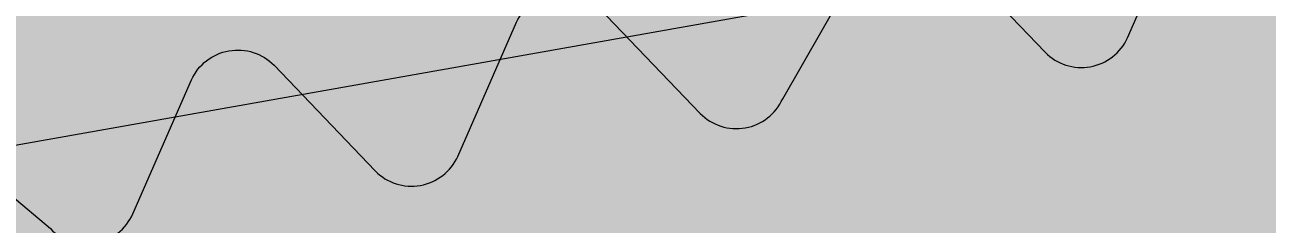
# Model space of a CAD drawing. Header units: millimetres. Extents: x 0 to 627661, y -95767 to 300888.
# Drawn here: x 508976.3 to 508983.77, y 25972.87 to 25974.07 of the extents above; entities that cross this region are included whole.
import ezdxf
from ezdxf.enums import TextEntityAlignment as Align

# ---------------------------------------------------------------- set-up
doc = ezdxf.new("R2018")
doc.units = ezdxf.units.MM
for name, color, linetype, lineweight in [('АР_Маркер экспликации', 239, 'Continuous', 13), ('АР_Номер помещения', 250, 'Continuous', 9), ('АР_Размеры', 175, 'Continuous', 9), ('АР_Сущ Несущая стена', 250, 'Continuous', 50)]:
    doc.layers.add(name, color=color, linetype=linetype, lineweight=lineweight)
doc.layers.add('АР_Названия помещений', color=124, linetype='Continuous', lineweight=5, plot=False)
doc.layers.add('АР_Помещения_площадь', color=19, linetype='Continuous', lineweight=9, plot=False)
doc.styles.add('ISOCPEUR', font='', dxfattribs={"height": 250})
doc.styles.get("Standard").update_dxf_attribs({"font": 'GOST.TTF'})
doc.styles.get('ISOCPEUR').set_extended_font_data('ISOCPEUR', italic=True)

# ---------------------------------------------------------------- blocks, each defined once
blk = doc.blocks.new('*U236')
at = {"color": 7, "style": 'ISOCPEUR', "width": 0.7, "flags": 1}
blk.add_attdef('КАТЕГОРИЯ', (-499.1655, -2092.1864), '', height=250, dxfattribs=at)
at = {"layer": 'АР_Номер помещения', "color": 7, "style": 'ISOCPEUR', "width": 0.7}
blk.add_attdef('НОМЕР_ПОМЕЩЕНИЯ', text='', height=300, dxfattribs=at).set_placement((-13874.5004, 6637.5515), align=Align.MIDDLE_CENTER)
at = {"layer": 'АР_Помещения_площадь', "color": 7, "lineweight": 30, "width": 0.7, "flags": 104}
blk.add_attdef('ИМЯ_ПОМЕЩЕНИЯ', text='', height=100, dxfattribs=at).set_placement((157.6277, 1217.1414), align=Align.MIDDLE_CENTER)
at = {"layer": 'АР_Помещения_площадь', "color": 7, "style": 'ISOCPEUR', "width": 0.7}
blk.add_attdef('ПЛОЩАДЬ_ПОМЕЩЕНИЯ', text='', height=200, dxfattribs=at).set_placement((-12654.5821, 407.6716), align=Align.MIDDLE_RIGHT)
blk = doc.blocks.new('*U234')
at = {"color": 7, "style": 'ISOCPEUR', "width": 0.7, "flags": 1}
blk.add_attdef('КАТЕГОРИЯ', (-499.1655, -2092.1864), '', height=250, dxfattribs=at)
at = {"layer": 'АР_Номер помещения', "color": 7, "style": 'ISOCPEUR', "width": 0.7}
blk.add_attdef('НОМЕР_ПОМЕЩЕНИЯ', text='', height=300, dxfattribs=at).set_placement((-17424.9012, 1870.773), align=Align.MIDDLE_CENTER)
at = {"layer": 'АР_Помещения_площадь', "color": 7, "lineweight": 30, "width": 0.7, "flags": 104}
blk.add_attdef('ИМЯ_ПОМЕЩЕНИЯ', text='', height=100, dxfattribs=at).set_placement((157.6277, 1217.1414), align=Align.MIDDLE_CENTER)
at = {"layer": 'АР_Помещения_площадь', "color": 7, "style": 'ISOCPEUR', "width": 0.7}
blk.add_attdef('ПЛОЩАДЬ_ПОМЕЩЕНИЯ', text='', height=200, dxfattribs=at).set_placement((-12452.8113, 399.3563), align=Align.MIDDLE_RIGHT)

msp = doc.modelspace()

# ---------------------------------------------------------------- linework, layer by layer
at = {"layer": 'АР_Размеры', "color": 5, "lineweight": 9}
msp.add_lwpolyline([(508931.2684, 25965.3788), (508981.5491, 25974.2904), (508981.3789, 25975.2508), (508931.0981, 25966.3392)], close=True, dxfattribs=at)
msp.add_lwpolyline([(508931.2684, 25965.3788), (508981.5491, 25974.2904), (508981.3789, 25975.2508), (508931.0981, 25966.3392)], close=True, dxfattribs=at)
msp.add_lwpolyline([(508931.2684, 25965.3788), (508981.5491, 25974.2904), (508981.3789, 25975.2508), (508931.0981, 25966.3392)], close=True, dxfattribs=at)
msp.add_lwpolyline([(508931.2684, 25965.3788), (508981.5491, 25974.2904), (508981.3789, 25975.2508), (508931.0981, 25966.3392)], close=True, dxfattribs=at)
msp.add_lwpolyline([(508931.2684, 25965.3788), (508981.5491, 25974.2904), (508981.3789, 25975.2508), (508931.0981, 25966.3392)], close=True, dxfattribs=at)
msp.add_lwpolyline([(508931.2684, 25965.3788), (508981.5491, 25974.2904), (508981.3789, 25975.2508), (508931.0981, 25966.3392)], close=True, dxfattribs=at)
msp.add_lwpolyline([(508931.2684, 25965.3788), (508981.5491, 25974.2904), (508981.3789, 25975.2508), (508931.0981, 25966.3392)], close=True, dxfattribs=at)
msp.add_lwpolyline([(508931.2684, 25965.3788), (508981.5491, 25974.2904), (508981.3789, 25975.2508), (508931.0981, 25966.3392)], close=True, dxfattribs=at)
msp.add_lwpolyline([(508931.2684, 25965.3788), (508981.5491, 25974.2904), (508981.3789, 25975.2508), (508931.0981, 25966.3392)], close=True, dxfattribs=at)
msp.add_lwpolyline([(508931.2684, 25965.3788), (508981.5491, 25974.2904), (508981.3789, 25975.2508), (508931.0981, 25966.3392)], close=True, dxfattribs=at)
msp.add_lwpolyline([(508931.2684, 25965.3788), (508981.5491, 25974.2904), (508981.3789, 25975.2508), (508931.0981, 25966.3392)], close=True, dxfattribs=at)
msp.add_lwpolyline([(508931.2684, 25965.3788), (508981.5491, 25974.2904), (508981.3789, 25975.2508), (508931.0981, 25966.3392)], close=True, dxfattribs=at)
msp.add_lwpolyline([(508931.2684, 25965.3788), (508981.5491, 25974.2904), (508981.3789, 25975.2508), (508931.0981, 25966.3392)], close=True, dxfattribs=at)
msp.add_lwpolyline([(508931.2684, 25965.3788), (508981.5491, 25974.2904), (508981.3789, 25975.2508), (508931.0981, 25966.3392)], close=True, dxfattribs=at)
msp.add_lwpolyline([(508931.2684, 25965.3788), (508981.5491, 25974.2904), (508981.3789, 25975.2508), (508931.0981, 25966.3392)], close=True, dxfattribs=at)
msp.add_lwpolyline([(508931.2684, 25965.3788), (508981.5491, 25974.2904), (508981.3789, 25975.2508), (508931.0981, 25966.3392)], close=True, dxfattribs=at)
msp.add_lwpolyline([(508931.2684, 25965.3788), (508981.5491, 25974.2904), (508981.3789, 25975.2508), (508931.0981, 25966.3392)], close=True, dxfattribs=at)
msp.add_lwpolyline([(508931.2684, 25965.3788), (508981.5491, 25974.2904), (508981.3789, 25975.2508), (508931.0981, 25966.3392)], close=True, dxfattribs=at)
msp.add_lwpolyline([(508931.2684, 25965.3788), (508981.5491, 25974.2904), (508981.3789, 25975.2508), (508931.0981, 25966.3392)], close=True, dxfattribs=at)
msp.add_lwpolyline([(508931.2684, 25965.3788), (508981.5491, 25974.2904), (508981.3789, 25975.2508), (508931.0981, 25966.3392)], close=True, dxfattribs=at)
msp.add_lwpolyline([(508931.2684, 25965.3788), (508981.5491, 25974.2904), (508981.3789, 25975.2508), (508931.0981, 25966.3392)], close=True, dxfattribs=at)
msp.add_lwpolyline([(508931.2684, 25965.3788), (508981.5491, 25974.2904), (508981.3789, 25975.2508), (508931.0981, 25966.3392)], close=True, dxfattribs=at)
msp.add_lwpolyline([(508931.2684, 25965.3788), (508981.5491, 25974.2904), (508981.3789, 25975.2508), (508931.0981, 25966.3392)], close=True, dxfattribs=at)
msp.add_lwpolyline([(508931.2684, 25965.3788), (508981.5491, 25974.2904), (508981.3789, 25975.2508), (508931.0981, 25966.3392)], close=True, dxfattribs=at)
msp.add_lwpolyline([(508931.2684, 25965.3788), (508981.5491, 25974.2904), (508981.3789, 25975.2508), (508931.0981, 25966.3392)], close=True, dxfattribs=at)
msp.add_lwpolyline([(508931.2684, 25965.3788), (508981.5491, 25974.2904), (508981.3789, 25975.2508), (508931.0981, 25966.3392)], close=True, dxfattribs=at)
msp.add_lwpolyline([(508931.2684, 25965.3788), (508981.5491, 25974.2904), (508981.3789, 25975.2508), (508931.0981, 25966.3392)], close=True, dxfattribs=at)
msp.add_lwpolyline([(508931.2684, 25965.3788), (508981.5491, 25974.2904), (508981.3789, 25975.2508), (508931.0981, 25966.3392)], close=True, dxfattribs=at)
msp.add_lwpolyline([(508931.2684, 25965.3788), (508981.5491, 25974.2904), (508981.3789, 25975.2508), (508931.0981, 25966.3392)], close=True, dxfattribs=at)
msp.add_lwpolyline([(508931.2684, 25965.3788), (508981.5491, 25974.2904), (508981.3789, 25975.2508), (508931.0981, 25966.3392)], close=True, dxfattribs=at)
msp.add_lwpolyline([(508931.2684, 25965.3788), (508981.5491, 25974.2904), (508981.3789, 25975.2508), (508931.0981, 25966.3392)], close=True, dxfattribs=at)
msp.add_lwpolyline([(508931.2684, 25965.3788), (508981.5491, 25974.2904), (508981.3789, 25975.2508), (508931.0981, 25966.3392)], close=True, dxfattribs=at)
msp.add_lwpolyline([(508931.2684, 25965.3788), (508981.5491, 25974.2904), (508981.3789, 25975.2508), (508931.0981, 25966.3392)], close=True, dxfattribs=at)
msp.add_lwpolyline([(508931.2684, 25965.3788), (508981.5491, 25974.2904), (508981.3789, 25975.2508), (508931.0981, 25966.3392)], close=True, dxfattribs=at)
msp.add_lwpolyline([(508931.2684, 25965.3788), (508981.5491, 25974.2904), (508981.3789, 25975.2508), (508931.0981, 25966.3392)], close=True, dxfattribs=at)
msp.add_lwpolyline([(508931.2684, 25965.3788), (508981.5491, 25974.2904), (508981.3789, 25975.2508), (508931.0981, 25966.3392)], close=True, dxfattribs=at)
msp.add_lwpolyline([(508931.2684, 25965.3788), (508981.5491, 25974.2904), (508981.3789, 25975.2508), (508931.0981, 25966.3392)], close=True, dxfattribs=at)
msp.add_lwpolyline([(508931.2684, 25965.3788), (508981.5491, 25974.2904), (508981.3789, 25975.2508), (508931.0981, 25966.3392)], close=True, dxfattribs=at)
msp.add_lwpolyline([(508931.2684, 25965.3788), (508981.5491, 25974.2904), (508981.3789, 25975.2508), (508931.0981, 25966.3392)], close=True, dxfattribs=at)
msp.add_lwpolyline([(508931.2684, 25965.3788), (508981.5491, 25974.2904), (508981.3789, 25975.2508), (508931.0981, 25966.3392)], close=True, dxfattribs=at)
msp.add_lwpolyline([(508931.2684, 25965.3788), (508981.5491, 25974.2904), (508981.3789, 25975.2508), (508931.0981, 25966.3392)], close=True, dxfattribs=at)
msp.add_lwpolyline([(508931.2684, 25965.3788), (508981.5491, 25974.2904), (508981.3789, 25975.2508), (508931.0981, 25966.3392)], close=True, dxfattribs=at)
msp.add_lwpolyline([(508931.2684, 25965.3788), (508981.5491, 25974.2904), (508981.3789, 25975.2508), (508931.0981, 25966.3392)], close=True, dxfattribs=at)
msp.add_lwpolyline([(508931.2684, 25965.3788), (508981.5491, 25974.2904), (508981.3789, 25975.2508), (508931.0981, 25966.3392)], close=True, dxfattribs=at)
msp.add_lwpolyline([(508931.2684, 25965.3788), (508981.5491, 25974.2904), (508981.3789, 25975.2508), (508931.0981, 25966.3392)], close=True, dxfattribs=at)
msp.add_lwpolyline([(508931.2684, 25965.3788), (508981.5491, 25974.2904), (508981.3789, 25975.2508), (508931.0981, 25966.3392)], close=True, dxfattribs=at)
msp.add_lwpolyline([(508931.2684, 25965.3788), (508981.5491, 25974.2904), (508981.3789, 25975.2508), (508931.0981, 25966.3392)], close=True, dxfattribs=at)
msp.add_lwpolyline([(508931.2684, 25965.3788), (508981.5491, 25974.2904), (508981.3789, 25975.2508), (508931.0981, 25966.3392)], close=True, dxfattribs=at)
msp.add_lwpolyline([(508931.2684, 25965.3788), (508981.5491, 25974.2904), (508981.3789, 25975.2508), (508931.0981, 25966.3392)], close=True, dxfattribs=at)
msp.add_lwpolyline([(508931.2684, 25965.3788), (508981.5491, 25974.2904), (508981.3789, 25975.2508), (508931.0981, 25966.3392)], close=True, dxfattribs=at)
msp.add_lwpolyline([(508931.2684, 25965.3788), (508981.5491, 25974.2904), (508981.3789, 25975.2508), (508931.0981, 25966.3392)], close=True, dxfattribs=at)
msp.add_lwpolyline([(508931.2684, 25965.3788), (508981.5491, 25974.2904), (508981.3789, 25975.2508), (508931.0981, 25966.3392)], close=True, dxfattribs=at)
msp.add_lwpolyline([(508931.2684, 25965.3788), (508981.5491, 25974.2904), (508981.3789, 25975.2508), (508931.0981, 25966.3392)], close=True, dxfattribs=at)
msp.add_lwpolyline([(508931.2684, 25965.3788), (508981.5491, 25974.2904), (508981.3789, 25975.2508), (508931.0981, 25966.3392)], close=True, dxfattribs=at)
msp.add_lwpolyline([(508931.2684, 25965.3788), (508981.5491, 25974.2904), (508981.3789, 25975.2508), (508931.0981, 25966.3392)], close=True, dxfattribs=at)
msp.add_lwpolyline([(508931.2684, 25965.3788), (508981.5491, 25974.2904), (508981.3789, 25975.2508), (508931.0981, 25966.3392)], close=True, dxfattribs=at)
msp.add_lwpolyline([(508931.2684, 25965.3788), (508981.5491, 25974.2904), (508981.3789, 25975.2508), (508931.0981, 25966.3392)], close=True, dxfattribs=at)
msp.add_lwpolyline([(508931.2684, 25965.3788), (508981.5491, 25974.2904), (508981.3789, 25975.2508), (508931.0981, 25966.3392)], close=True, dxfattribs=at)
msp.add_lwpolyline([(508931.2684, 25965.3788), (508981.5491, 25974.2904), (508981.3789, 25975.2508), (508931.0981, 25966.3392)], close=True, dxfattribs=at)
msp.add_lwpolyline([(508931.2684, 25965.3788), (508981.5491, 25974.2904), (508981.3789, 25975.2508), (508931.0981, 25966.3392)], close=True, dxfattribs=at)
msp.add_lwpolyline([(508931.2684, 25965.3788), (508981.5491, 25974.2904), (508981.3789, 25975.2508), (508931.0981, 25966.3392)], close=True, dxfattribs=at)
msp.add_lwpolyline([(508931.2684, 25965.3788), (508981.5491, 25974.2904), (508981.3789, 25975.2508), (508931.0981, 25966.3392)], close=True, dxfattribs=at)
msp.add_lwpolyline([(508931.2684, 25965.3788), (508981.5491, 25974.2904), (508981.3789, 25975.2508), (508931.0981, 25966.3392)], close=True, dxfattribs=at)
msp.add_lwpolyline([(508931.2684, 25965.3788), (508981.5491, 25974.2904), (508981.3789, 25975.2508), (508931.0981, 25966.3392)], close=True, dxfattribs=at)
msp.add_lwpolyline([(508931.2684, 25965.3788), (508981.5491, 25974.2904), (508981.3789, 25975.2508), (508931.0981, 25966.3392)], close=True, dxfattribs=at)
msp.add_lwpolyline([(508931.2684, 25965.3788), (508981.5491, 25974.2904), (508981.3789, 25975.2508), (508931.0981, 25966.3392)], close=True, dxfattribs=at)
msp.add_lwpolyline([(508931.2684, 25965.3788), (508981.5491, 25974.2904), (508981.3789, 25975.2508), (508931.0981, 25966.3392)], close=True, dxfattribs=at)
msp.add_lwpolyline([(508931.2684, 25965.3788), (508981.5491, 25974.2904), (508981.3789, 25975.2508), (508931.0981, 25966.3392)], close=True, dxfattribs=at)
msp.add_lwpolyline([(508931.2684, 25965.3788), (508981.5491, 25974.2904), (508981.3789, 25975.2508), (508931.0981, 25966.3392)], close=True, dxfattribs=at)
msp.add_lwpolyline([(508931.2684, 25965.3788), (508981.5491, 25974.2904), (508981.3789, 25975.2508), (508931.0981, 25966.3392)], close=True, dxfattribs=at)
msp.add_lwpolyline([(508931.2684, 25965.3788), (508981.5491, 25974.2904), (508981.3789, 25975.2508), (508931.0981, 25966.3392)], close=True, dxfattribs=at)
at = {"layer": 'АР_Размеры', "color": 5, "lineweight": 9, "ltscale": 100, "transparency": 33554687}
msp.add_lwpolyline([(508975.7301, 25973.4624), (508976.458, 25972.8485, 0.527868), (508976.9536, 25972.9363), (508977.3061, 25973.7418, -0.527868), (508977.8017, 25973.8296), (508978.4096, 25973.1944, 0.527868), (508978.9051, 25973.2822), (508979.2577, 25974.0877, -0.527868), (508979.7533, 25974.1755), (508980.3612, 25973.5403, 0.527868), (508980.8567, 25973.6281), (508981.3293, 25974.4548, -0.527868), (508981.8249, 25974.5426), (508982.4328, 25973.9075, 0.527868), (508982.9284, 25973.9953), (508983.2809, 25974.8007, -0.527868), (508983.7765, 25974.8885)], format="xyb", dxfattribs=at)
msp.add_lwpolyline([(508975.7301, 25973.4624), (508976.458, 25972.8485, 0.527868), (508976.9536, 25972.9363), (508977.3061, 25973.7418, -0.527868), (508977.8017, 25973.8296), (508978.4096, 25973.1944, 0.527868), (508978.9051, 25973.2822), (508979.2577, 25974.0877, -0.527868), (508979.7533, 25974.1755), (508980.3612, 25973.5403, 0.527868), (508980.8567, 25973.6281), (508981.3293, 25974.4548, -0.527868), (508981.8249, 25974.5426), (508982.4328, 25973.9075, 0.527868), (508982.9284, 25973.9953), (508983.2809, 25974.8007, -0.527868), (508983.7765, 25974.8885)], format="xyb", dxfattribs=at)
msp.add_lwpolyline([(508975.7301, 25973.4624), (508976.458, 25972.8485, 0.527868), (508976.9536, 25972.9363), (508977.3061, 25973.7418, -0.527868), (508977.8017, 25973.8296), (508978.4096, 25973.1944, 0.527868), (508978.9051, 25973.2822), (508979.2577, 25974.0877, -0.527868), (508979.7533, 25974.1755), (508980.3612, 25973.5403, 0.527868), (508980.8567, 25973.6281), (508981.3293, 25974.4548, -0.527868), (508981.8249, 25974.5426), (508982.4328, 25973.9075, 0.527868), (508982.9284, 25973.9953), (508983.2809, 25974.8007, -0.527868), (508983.7765, 25974.8885)], format="xyb", dxfattribs=at)
msp.add_lwpolyline([(508975.7301, 25973.4624), (508976.458, 25972.8485, 0.527868), (508976.9536, 25972.9363), (508977.3061, 25973.7418, -0.527868), (508977.8017, 25973.8296), (508978.4096, 25973.1944, 0.527868), (508978.9051, 25973.2822), (508979.2577, 25974.0877, -0.527868), (508979.7533, 25974.1755), (508980.3612, 25973.5403, 0.527868), (508980.8567, 25973.6281), (508981.3293, 25974.4548, -0.527868), (508981.8249, 25974.5426), (508982.4328, 25973.9075, 0.527868), (508982.9284, 25973.9953), (508983.2809, 25974.8007, -0.527868), (508983.7765, 25974.8885)], format="xyb", dxfattribs=at)
msp.add_lwpolyline([(508975.7301, 25973.4624), (508976.458, 25972.8485, 0.527868), (508976.9536, 25972.9363), (508977.3061, 25973.7418, -0.527868), (508977.8017, 25973.8296), (508978.4096, 25973.1944, 0.527868), (508978.9051, 25973.2822), (508979.2577, 25974.0877, -0.527868), (508979.7533, 25974.1755), (508980.3612, 25973.5403, 0.527868), (508980.8567, 25973.6281), (508981.3293, 25974.4548, -0.527868), (508981.8249, 25974.5426), (508982.4328, 25973.9075, 0.527868), (508982.9284, 25973.9953), (508983.2809, 25974.8007, -0.527868), (508983.7765, 25974.8885)], format="xyb", dxfattribs=at)
msp.add_lwpolyline([(508975.7301, 25973.4624), (508976.458, 25972.8485, 0.527868), (508976.9536, 25972.9363), (508977.3061, 25973.7418, -0.527868), (508977.8017, 25973.8296), (508978.4096, 25973.1944, 0.527868), (508978.9051, 25973.2822), (508979.2577, 25974.0877, -0.527868), (508979.7533, 25974.1755), (508980.3612, 25973.5403, 0.527868), (508980.8567, 25973.6281), (508981.3293, 25974.4548, -0.527868), (508981.8249, 25974.5426), (508982.4328, 25973.9075, 0.527868), (508982.9284, 25973.9953), (508983.2809, 25974.8007, -0.527868), (508983.7765, 25974.8885)], format="xyb", dxfattribs=at)
msp.add_lwpolyline([(508975.7301, 25973.4624), (508976.458, 25972.8485, 0.527868), (508976.9536, 25972.9363), (508977.3061, 25973.7418, -0.527868), (508977.8017, 25973.8296), (508978.4096, 25973.1944, 0.527868), (508978.9051, 25973.2822), (508979.2577, 25974.0877, -0.527868), (508979.7533, 25974.1755), (508980.3612, 25973.5403, 0.527868), (508980.8567, 25973.6281), (508981.3293, 25974.4548, -0.527868), (508981.8249, 25974.5426), (508982.4328, 25973.9075, 0.527868), (508982.9284, 25973.9953), (508983.2809, 25974.8007, -0.527868), (508983.7765, 25974.8885)], format="xyb", dxfattribs=at)
msp.add_lwpolyline([(508975.7301, 25973.4624), (508976.458, 25972.8485, 0.527868), (508976.9536, 25972.9363), (508977.3061, 25973.7418, -0.527868), (508977.8017, 25973.8296), (508978.4096, 25973.1944, 0.527868), (508978.9051, 25973.2822), (508979.2577, 25974.0877, -0.527868), (508979.7533, 25974.1755), (508980.3612, 25973.5403, 0.527868), (508980.8567, 25973.6281), (508981.3293, 25974.4548, -0.527868), (508981.8249, 25974.5426), (508982.4328, 25973.9075, 0.527868), (508982.9284, 25973.9953), (508983.2809, 25974.8007, -0.527868), (508983.7765, 25974.8885)], format="xyb", dxfattribs=at)
msp.add_lwpolyline([(508975.7301, 25973.4624), (508976.458, 25972.8485, 0.527868), (508976.9536, 25972.9363), (508977.3061, 25973.7418, -0.527868), (508977.8017, 25973.8296), (508978.4096, 25973.1944, 0.527868), (508978.9051, 25973.2822), (508979.2577, 25974.0877, -0.527868), (508979.7533, 25974.1755), (508980.3612, 25973.5403, 0.527868), (508980.8567, 25973.6281), (508981.3293, 25974.4548, -0.527868), (508981.8249, 25974.5426), (508982.4328, 25973.9075, 0.527868), (508982.9284, 25973.9953), (508983.2809, 25974.8007, -0.527868), (508983.7765, 25974.8885)], format="xyb", dxfattribs=at)
msp.add_lwpolyline([(508975.7301, 25973.4624), (508976.458, 25972.8485, 0.527868), (508976.9536, 25972.9363), (508977.3061, 25973.7418, -0.527868), (508977.8017, 25973.8296), (508978.4096, 25973.1944, 0.527868), (508978.9051, 25973.2822), (508979.2577, 25974.0877, -0.527868), (508979.7533, 25974.1755), (508980.3612, 25973.5403, 0.527868), (508980.8567, 25973.6281), (508981.3293, 25974.4548, -0.527868), (508981.8249, 25974.5426), (508982.4328, 25973.9075, 0.527868), (508982.9284, 25973.9953), (508983.2809, 25974.8007, -0.527868), (508983.7765, 25974.8885)], format="xyb", dxfattribs=at)
msp.add_lwpolyline([(508975.7301, 25973.4624), (508976.458, 25972.8485, 0.527868), (508976.9536, 25972.9363), (508977.3061, 25973.7418, -0.527868), (508977.8017, 25973.8296), (508978.4096, 25973.1944, 0.527868), (508978.9051, 25973.2822), (508979.2577, 25974.0877, -0.527868), (508979.7533, 25974.1755), (508980.3612, 25973.5403, 0.527868), (508980.8567, 25973.6281), (508981.3293, 25974.4548, -0.527868), (508981.8249, 25974.5426), (508982.4328, 25973.9075, 0.527868), (508982.9284, 25973.9953), (508983.2809, 25974.8007, -0.527868), (508983.7765, 25974.8885)], format="xyb", dxfattribs=at)
msp.add_lwpolyline([(508975.7301, 25973.4624), (508976.458, 25972.8485, 0.527868), (508976.9536, 25972.9363), (508977.3061, 25973.7418, -0.527868), (508977.8017, 25973.8296), (508978.4096, 25973.1944, 0.527868), (508978.9051, 25973.2822), (508979.2577, 25974.0877, -0.527868), (508979.7533, 25974.1755), (508980.3612, 25973.5403, 0.527868), (508980.8567, 25973.6281), (508981.3293, 25974.4548, -0.527868), (508981.8249, 25974.5426), (508982.4328, 25973.9075, 0.527868), (508982.9284, 25973.9953), (508983.2809, 25974.8007, -0.527868), (508983.7765, 25974.8885)], format="xyb", dxfattribs=at)
msp.add_lwpolyline([(508975.7301, 25973.4624), (508976.458, 25972.8485, 0.527868), (508976.9536, 25972.9363), (508977.3061, 25973.7418, -0.527868), (508977.8017, 25973.8296), (508978.4096, 25973.1944, 0.527868), (508978.9051, 25973.2822), (508979.2577, 25974.0877, -0.527868), (508979.7533, 25974.1755), (508980.3612, 25973.5403, 0.527868), (508980.8567, 25973.6281), (508981.3293, 25974.4548, -0.527868), (508981.8249, 25974.5426), (508982.4328, 25973.9075, 0.527868), (508982.9284, 25973.9953), (508983.2809, 25974.8007, -0.527868), (508983.7765, 25974.8885)], format="xyb", dxfattribs=at)
msp.add_lwpolyline([(508975.7301, 25973.4624), (508976.458, 25972.8485, 0.527868), (508976.9536, 25972.9363), (508977.3061, 25973.7418, -0.527868), (508977.8017, 25973.8296), (508978.4096, 25973.1944, 0.527868), (508978.9051, 25973.2822), (508979.2577, 25974.0877, -0.527868), (508979.7533, 25974.1755), (508980.3612, 25973.5403, 0.527868), (508980.8567, 25973.6281), (508981.3293, 25974.4548, -0.527868), (508981.8249, 25974.5426), (508982.4328, 25973.9075, 0.527868), (508982.9284, 25973.9953), (508983.2809, 25974.8007, -0.527868), (508983.7765, 25974.8885)], format="xyb", dxfattribs=at)
msp.add_lwpolyline([(508975.7301, 25973.4624), (508976.458, 25972.8485, 0.527868), (508976.9536, 25972.9363), (508977.3061, 25973.7418, -0.527868), (508977.8017, 25973.8296), (508978.4096, 25973.1944, 0.527868), (508978.9051, 25973.2822), (508979.2577, 25974.0877, -0.527868), (508979.7533, 25974.1755), (508980.3612, 25973.5403, 0.527868), (508980.8567, 25973.6281), (508981.3293, 25974.4548, -0.527868), (508981.8249, 25974.5426), (508982.4328, 25973.9075, 0.527868), (508982.9284, 25973.9953), (508983.2809, 25974.8007, -0.527868), (508983.7765, 25974.8885)], format="xyb", dxfattribs=at)
msp.add_lwpolyline([(508975.7301, 25973.4624), (508976.458, 25972.8485, 0.527868), (508976.9536, 25972.9363), (508977.3061, 25973.7418, -0.527868), (508977.8017, 25973.8296), (508978.4096, 25973.1944, 0.527868), (508978.9051, 25973.2822), (508979.2577, 25974.0877, -0.527868), (508979.7533, 25974.1755), (508980.3612, 25973.5403, 0.527868), (508980.8567, 25973.6281), (508981.3293, 25974.4548, -0.527868), (508981.8249, 25974.5426), (508982.4328, 25973.9075, 0.527868), (508982.9284, 25973.9953), (508983.2809, 25974.8007, -0.527868), (508983.7765, 25974.8885)], format="xyb", dxfattribs=at)
msp.add_lwpolyline([(508975.7301, 25973.4624), (508976.458, 25972.8485, 0.527868), (508976.9536, 25972.9363), (508977.3061, 25973.7418, -0.527868), (508977.8017, 25973.8296), (508978.4096, 25973.1944, 0.527868), (508978.9051, 25973.2822), (508979.2577, 25974.0877, -0.527868), (508979.7533, 25974.1755), (508980.3612, 25973.5403, 0.527868), (508980.8567, 25973.6281), (508981.3293, 25974.4548, -0.527868), (508981.8249, 25974.5426), (508982.4328, 25973.9075, 0.527868), (508982.9284, 25973.9953), (508983.2809, 25974.8007, -0.527868), (508983.7765, 25974.8885)], format="xyb", dxfattribs=at)
msp.add_lwpolyline([(508975.7301, 25973.4624), (508976.458, 25972.8485, 0.527868), (508976.9536, 25972.9363), (508977.3061, 25973.7418, -0.527868), (508977.8017, 25973.8296), (508978.4096, 25973.1944, 0.527868), (508978.9051, 25973.2822), (508979.2577, 25974.0877, -0.527868), (508979.7533, 25974.1755), (508980.3612, 25973.5403, 0.527868), (508980.8567, 25973.6281), (508981.3293, 25974.4548, -0.527868), (508981.8249, 25974.5426), (508982.4328, 25973.9075, 0.527868), (508982.9284, 25973.9953), (508983.2809, 25974.8007, -0.527868), (508983.7765, 25974.8885)], format="xyb", dxfattribs=at)
msp.add_lwpolyline([(508975.7301, 25973.4624), (508976.458, 25972.8485, 0.527868), (508976.9536, 25972.9363), (508977.3061, 25973.7418, -0.527868), (508977.8017, 25973.8296), (508978.4096, 25973.1944, 0.527868), (508978.9051, 25973.2822), (508979.2577, 25974.0877, -0.527868), (508979.7533, 25974.1755), (508980.3612, 25973.5403, 0.527868), (508980.8567, 25973.6281), (508981.3293, 25974.4548, -0.527868), (508981.8249, 25974.5426), (508982.4328, 25973.9075, 0.527868), (508982.9284, 25973.9953), (508983.2809, 25974.8007, -0.527868), (508983.7765, 25974.8885)], format="xyb", dxfattribs=at)
msp.add_lwpolyline([(508975.7301, 25973.4624), (508976.458, 25972.8485, 0.527868), (508976.9536, 25972.9363), (508977.3061, 25973.7418, -0.527868), (508977.8017, 25973.8296), (508978.4096, 25973.1944, 0.527868), (508978.9051, 25973.2822), (508979.2577, 25974.0877, -0.527868), (508979.7533, 25974.1755), (508980.3612, 25973.5403, 0.527868), (508980.8567, 25973.6281), (508981.3293, 25974.4548, -0.527868), (508981.8249, 25974.5426), (508982.4328, 25973.9075, 0.527868), (508982.9284, 25973.9953), (508983.2809, 25974.8007, -0.527868), (508983.7765, 25974.8885)], format="xyb", dxfattribs=at)
msp.add_lwpolyline([(508975.7301, 25973.4624), (508976.458, 25972.8485, 0.527868), (508976.9536, 25972.9363), (508977.3061, 25973.7418, -0.527868), (508977.8017, 25973.8296), (508978.4096, 25973.1944, 0.527868), (508978.9051, 25973.2822), (508979.2577, 25974.0877, -0.527868), (508979.7533, 25974.1755), (508980.3612, 25973.5403, 0.527868), (508980.8567, 25973.6281), (508981.3293, 25974.4548, -0.527868), (508981.8249, 25974.5426), (508982.4328, 25973.9075, 0.527868), (508982.9284, 25973.9953), (508983.2809, 25974.8007, -0.527868), (508983.7765, 25974.8885)], format="xyb", dxfattribs=at)
msp.add_lwpolyline([(508975.7301, 25973.4624), (508976.458, 25972.8485, 0.527868), (508976.9536, 25972.9363), (508977.3061, 25973.7418, -0.527868), (508977.8017, 25973.8296), (508978.4096, 25973.1944, 0.527868), (508978.9051, 25973.2822), (508979.2577, 25974.0877, -0.527868), (508979.7533, 25974.1755), (508980.3612, 25973.5403, 0.527868), (508980.8567, 25973.6281), (508981.3293, 25974.4548, -0.527868), (508981.8249, 25974.5426), (508982.4328, 25973.9075, 0.527868), (508982.9284, 25973.9953), (508983.2809, 25974.8007, -0.527868), (508983.7765, 25974.8885)], format="xyb", dxfattribs=at)
msp.add_lwpolyline([(508975.7301, 25973.4624), (508976.458, 25972.8485, 0.527868), (508976.9536, 25972.9363), (508977.3061, 25973.7418, -0.527868), (508977.8017, 25973.8296), (508978.4096, 25973.1944, 0.527868), (508978.9051, 25973.2822), (508979.2577, 25974.0877, -0.527868), (508979.7533, 25974.1755), (508980.3612, 25973.5403, 0.527868), (508980.8567, 25973.6281), (508981.3293, 25974.4548, -0.527868), (508981.8249, 25974.5426), (508982.4328, 25973.9075, 0.527868), (508982.9284, 25973.9953), (508983.2809, 25974.8007, -0.527868), (508983.7765, 25974.8885)], format="xyb", dxfattribs=at)
msp.add_lwpolyline([(508975.7301, 25973.4624), (508976.458, 25972.8485, 0.527868), (508976.9536, 25972.9363), (508977.3061, 25973.7418, -0.527868), (508977.8017, 25973.8296), (508978.4096, 25973.1944, 0.527868), (508978.9051, 25973.2822), (508979.2577, 25974.0877, -0.527868), (508979.7533, 25974.1755), (508980.3612, 25973.5403, 0.527868), (508980.8567, 25973.6281), (508981.3293, 25974.4548, -0.527868), (508981.8249, 25974.5426), (508982.4328, 25973.9075, 0.527868), (508982.9284, 25973.9953), (508983.2809, 25974.8007, -0.527868), (508983.7765, 25974.8885)], format="xyb", dxfattribs=at)
msp.add_lwpolyline([(508975.7301, 25973.4624), (508976.458, 25972.8485, 0.527868), (508976.9536, 25972.9363), (508977.3061, 25973.7418, -0.527868), (508977.8017, 25973.8296), (508978.4096, 25973.1944, 0.527868), (508978.9051, 25973.2822), (508979.2577, 25974.0877, -0.527868), (508979.7533, 25974.1755), (508980.3612, 25973.5403, 0.527868), (508980.8567, 25973.6281), (508981.3293, 25974.4548, -0.527868), (508981.8249, 25974.5426), (508982.4328, 25973.9075, 0.527868), (508982.9284, 25973.9953), (508983.2809, 25974.8007, -0.527868), (508983.7765, 25974.8885)], format="xyb", dxfattribs=at)
msp.add_lwpolyline([(508975.7301, 25973.4624), (508976.458, 25972.8485, 0.527868), (508976.9536, 25972.9363), (508977.3061, 25973.7418, -0.527868), (508977.8017, 25973.8296), (508978.4096, 25973.1944, 0.527868), (508978.9051, 25973.2822), (508979.2577, 25974.0877, -0.527868), (508979.7533, 25974.1755), (508980.3612, 25973.5403, 0.527868), (508980.8567, 25973.6281), (508981.3293, 25974.4548, -0.527868), (508981.8249, 25974.5426), (508982.4328, 25973.9075, 0.527868), (508982.9284, 25973.9953), (508983.2809, 25974.8007, -0.527868), (508983.7765, 25974.8885)], format="xyb", dxfattribs=at)
msp.add_lwpolyline([(508975.7301, 25973.4624), (508976.458, 25972.8485, 0.527868), (508976.9536, 25972.9363), (508977.3061, 25973.7418, -0.527868), (508977.8017, 25973.8296), (508978.4096, 25973.1944, 0.527868), (508978.9051, 25973.2822), (508979.2577, 25974.0877, -0.527868), (508979.7533, 25974.1755), (508980.3612, 25973.5403, 0.527868), (508980.8567, 25973.6281), (508981.3293, 25974.4548, -0.527868), (508981.8249, 25974.5426), (508982.4328, 25973.9075, 0.527868), (508982.9284, 25973.9953), (508983.2809, 25974.8007, -0.527868), (508983.7765, 25974.8885)], format="xyb", dxfattribs=at)
msp.add_lwpolyline([(508975.7301, 25973.4624), (508976.458, 25972.8485, 0.527868), (508976.9536, 25972.9363), (508977.3061, 25973.7418, -0.527868), (508977.8017, 25973.8296), (508978.4096, 25973.1944, 0.527868), (508978.9051, 25973.2822), (508979.2577, 25974.0877, -0.527868), (508979.7533, 25974.1755), (508980.3612, 25973.5403, 0.527868), (508980.8567, 25973.6281), (508981.3293, 25974.4548, -0.527868), (508981.8249, 25974.5426), (508982.4328, 25973.9075, 0.527868), (508982.9284, 25973.9953), (508983.2809, 25974.8007, -0.527868), (508983.7765, 25974.8885)], format="xyb", dxfattribs=at)
msp.add_lwpolyline([(508975.7301, 25973.4624), (508976.458, 25972.8485, 0.527868), (508976.9536, 25972.9363), (508977.3061, 25973.7418, -0.527868), (508977.8017, 25973.8296), (508978.4096, 25973.1944, 0.527868), (508978.9051, 25973.2822), (508979.2577, 25974.0877, -0.527868), (508979.7533, 25974.1755), (508980.3612, 25973.5403, 0.527868), (508980.8567, 25973.6281), (508981.3293, 25974.4548, -0.527868), (508981.8249, 25974.5426), (508982.4328, 25973.9075, 0.527868), (508982.9284, 25973.9953), (508983.2809, 25974.8007, -0.527868), (508983.7765, 25974.8885)], format="xyb", dxfattribs=at)
msp.add_lwpolyline([(508975.7301, 25973.4624), (508976.458, 25972.8485, 0.527868), (508976.9536, 25972.9363), (508977.3061, 25973.7418, -0.527868), (508977.8017, 25973.8296), (508978.4096, 25973.1944, 0.527868), (508978.9051, 25973.2822), (508979.2577, 25974.0877, -0.527868), (508979.7533, 25974.1755), (508980.3612, 25973.5403, 0.527868), (508980.8567, 25973.6281), (508981.3293, 25974.4548, -0.527868), (508981.8249, 25974.5426), (508982.4328, 25973.9075, 0.527868), (508982.9284, 25973.9953), (508983.2809, 25974.8007, -0.527868), (508983.7765, 25974.8885)], format="xyb", dxfattribs=at)
msp.add_lwpolyline([(508975.7301, 25973.4624), (508976.458, 25972.8485, 0.527868), (508976.9536, 25972.9363), (508977.3061, 25973.7418, -0.527868), (508977.8017, 25973.8296), (508978.4096, 25973.1944, 0.527868), (508978.9051, 25973.2822), (508979.2577, 25974.0877, -0.527868), (508979.7533, 25974.1755), (508980.3612, 25973.5403, 0.527868), (508980.8567, 25973.6281), (508981.3293, 25974.4548, -0.527868), (508981.8249, 25974.5426), (508982.4328, 25973.9075, 0.527868), (508982.9284, 25973.9953), (508983.2809, 25974.8007, -0.527868), (508983.7765, 25974.8885)], format="xyb", dxfattribs=at)
msp.add_lwpolyline([(508975.7301, 25973.4624), (508976.458, 25972.8485, 0.527868), (508976.9536, 25972.9363), (508977.3061, 25973.7418, -0.527868), (508977.8017, 25973.8296), (508978.4096, 25973.1944, 0.527868), (508978.9051, 25973.2822), (508979.2577, 25974.0877, -0.527868), (508979.7533, 25974.1755), (508980.3612, 25973.5403, 0.527868), (508980.8567, 25973.6281), (508981.3293, 25974.4548, -0.527868), (508981.8249, 25974.5426), (508982.4328, 25973.9075, 0.527868), (508982.9284, 25973.9953), (508983.2809, 25974.8007, -0.527868), (508983.7765, 25974.8885)], format="xyb", dxfattribs=at)
msp.add_lwpolyline([(508975.7301, 25973.4624), (508976.458, 25972.8485, 0.527868), (508976.9536, 25972.9363), (508977.3061, 25973.7418, -0.527868), (508977.8017, 25973.8296), (508978.4096, 25973.1944, 0.527868), (508978.9051, 25973.2822), (508979.2577, 25974.0877, -0.527868), (508979.7533, 25974.1755), (508980.3612, 25973.5403, 0.527868), (508980.8567, 25973.6281), (508981.3293, 25974.4548, -0.527868), (508981.8249, 25974.5426), (508982.4328, 25973.9075, 0.527868), (508982.9284, 25973.9953), (508983.2809, 25974.8007, -0.527868), (508983.7765, 25974.8885)], format="xyb", dxfattribs=at)
msp.add_lwpolyline([(508975.7301, 25973.4624), (508976.458, 25972.8485, 0.527868), (508976.9536, 25972.9363), (508977.3061, 25973.7418, -0.527868), (508977.8017, 25973.8296), (508978.4096, 25973.1944, 0.527868), (508978.9051, 25973.2822), (508979.2577, 25974.0877, -0.527868), (508979.7533, 25974.1755), (508980.3612, 25973.5403, 0.527868), (508980.8567, 25973.6281), (508981.3293, 25974.4548, -0.527868), (508981.8249, 25974.5426), (508982.4328, 25973.9075, 0.527868), (508982.9284, 25973.9953), (508983.2809, 25974.8007, -0.527868), (508983.7765, 25974.8885)], format="xyb", dxfattribs=at)
msp.add_lwpolyline([(508975.7301, 25973.4624), (508976.458, 25972.8485, 0.527868), (508976.9536, 25972.9363), (508977.3061, 25973.7418, -0.527868), (508977.8017, 25973.8296), (508978.4096, 25973.1944, 0.527868), (508978.9051, 25973.2822), (508979.2577, 25974.0877, -0.527868), (508979.7533, 25974.1755), (508980.3612, 25973.5403, 0.527868), (508980.8567, 25973.6281), (508981.3293, 25974.4548, -0.527868), (508981.8249, 25974.5426), (508982.4328, 25973.9075, 0.527868), (508982.9284, 25973.9953), (508983.2809, 25974.8007, -0.527868), (508983.7765, 25974.8885)], format="xyb", dxfattribs=at)
msp.add_lwpolyline([(508975.7301, 25973.4624), (508976.458, 25972.8485, 0.527868), (508976.9536, 25972.9363), (508977.3061, 25973.7418, -0.527868), (508977.8017, 25973.8296), (508978.4096, 25973.1944, 0.527868), (508978.9051, 25973.2822), (508979.2577, 25974.0877, -0.527868), (508979.7533, 25974.1755), (508980.3612, 25973.5403, 0.527868), (508980.8567, 25973.6281), (508981.3293, 25974.4548, -0.527868), (508981.8249, 25974.5426), (508982.4328, 25973.9075, 0.527868), (508982.9284, 25973.9953), (508983.2809, 25974.8007, -0.527868), (508983.7765, 25974.8885)], format="xyb", dxfattribs=at)
msp.add_lwpolyline([(508975.7301, 25973.4624), (508976.458, 25972.8485, 0.527868), (508976.9536, 25972.9363), (508977.3061, 25973.7418, -0.527868), (508977.8017, 25973.8296), (508978.4096, 25973.1944, 0.527868), (508978.9051, 25973.2822), (508979.2577, 25974.0877, -0.527868), (508979.7533, 25974.1755), (508980.3612, 25973.5403, 0.527868), (508980.8567, 25973.6281), (508981.3293, 25974.4548, -0.527868), (508981.8249, 25974.5426), (508982.4328, 25973.9075, 0.527868), (508982.9284, 25973.9953), (508983.2809, 25974.8007, -0.527868), (508983.7765, 25974.8885)], format="xyb", dxfattribs=at)
msp.add_lwpolyline([(508975.7301, 25973.4624), (508976.458, 25972.8485, 0.527868), (508976.9536, 25972.9363), (508977.3061, 25973.7418, -0.527868), (508977.8017, 25973.8296), (508978.4096, 25973.1944, 0.527868), (508978.9051, 25973.2822), (508979.2577, 25974.0877, -0.527868), (508979.7533, 25974.1755), (508980.3612, 25973.5403, 0.527868), (508980.8567, 25973.6281), (508981.3293, 25974.4548, -0.527868), (508981.8249, 25974.5426), (508982.4328, 25973.9075, 0.527868), (508982.9284, 25973.9953), (508983.2809, 25974.8007, -0.527868), (508983.7765, 25974.8885)], format="xyb", dxfattribs=at)
msp.add_lwpolyline([(508975.7301, 25973.4624), (508976.458, 25972.8485, 0.527868), (508976.9536, 25972.9363), (508977.3061, 25973.7418, -0.527868), (508977.8017, 25973.8296), (508978.4096, 25973.1944, 0.527868), (508978.9051, 25973.2822), (508979.2577, 25974.0877, -0.527868), (508979.7533, 25974.1755), (508980.3612, 25973.5403, 0.527868), (508980.8567, 25973.6281), (508981.3293, 25974.4548, -0.527868), (508981.8249, 25974.5426), (508982.4328, 25973.9075, 0.527868), (508982.9284, 25973.9953), (508983.2809, 25974.8007, -0.527868), (508983.7765, 25974.8885)], format="xyb", dxfattribs=at)
msp.add_lwpolyline([(508975.7301, 25973.4624), (508976.458, 25972.8485, 0.527868), (508976.9536, 25972.9363), (508977.3061, 25973.7418, -0.527868), (508977.8017, 25973.8296), (508978.4096, 25973.1944, 0.527868), (508978.9051, 25973.2822), (508979.2577, 25974.0877, -0.527868), (508979.7533, 25974.1755), (508980.3612, 25973.5403, 0.527868), (508980.8567, 25973.6281), (508981.3293, 25974.4548, -0.527868), (508981.8249, 25974.5426), (508982.4328, 25973.9075, 0.527868), (508982.9284, 25973.9953), (508983.2809, 25974.8007, -0.527868), (508983.7765, 25974.8885)], format="xyb", dxfattribs=at)
msp.add_lwpolyline([(508975.7301, 25973.4624), (508976.458, 25972.8485, 0.527868), (508976.9536, 25972.9363), (508977.3061, 25973.7418, -0.527868), (508977.8017, 25973.8296), (508978.4096, 25973.1944, 0.527868), (508978.9051, 25973.2822), (508979.2577, 25974.0877, -0.527868), (508979.7533, 25974.1755), (508980.3612, 25973.5403, 0.527868), (508980.8567, 25973.6281), (508981.3293, 25974.4548, -0.527868), (508981.8249, 25974.5426), (508982.4328, 25973.9075, 0.527868), (508982.9284, 25973.9953), (508983.2809, 25974.8007, -0.527868), (508983.7765, 25974.8885)], format="xyb", dxfattribs=at)
msp.add_lwpolyline([(508975.7301, 25973.4624), (508976.458, 25972.8485, 0.527868), (508976.9536, 25972.9363), (508977.3061, 25973.7418, -0.527868), (508977.8017, 25973.8296), (508978.4096, 25973.1944, 0.527868), (508978.9051, 25973.2822), (508979.2577, 25974.0877, -0.527868), (508979.7533, 25974.1755), (508980.3612, 25973.5403, 0.527868), (508980.8567, 25973.6281), (508981.3293, 25974.4548, -0.527868), (508981.8249, 25974.5426), (508982.4328, 25973.9075, 0.527868), (508982.9284, 25973.9953), (508983.2809, 25974.8007, -0.527868), (508983.7765, 25974.8885)], format="xyb", dxfattribs=at)
msp.add_lwpolyline([(508975.7301, 25973.4624), (508976.458, 25972.8485, 0.527868), (508976.9536, 25972.9363), (508977.3061, 25973.7418, -0.527868), (508977.8017, 25973.8296), (508978.4096, 25973.1944, 0.527868), (508978.9051, 25973.2822), (508979.2577, 25974.0877, -0.527868), (508979.7533, 25974.1755), (508980.3612, 25973.5403, 0.527868), (508980.8567, 25973.6281), (508981.3293, 25974.4548, -0.527868), (508981.8249, 25974.5426), (508982.4328, 25973.9075, 0.527868), (508982.9284, 25973.9953), (508983.2809, 25974.8007, -0.527868), (508983.7765, 25974.8885)], format="xyb", dxfattribs=at)
msp.add_lwpolyline([(508975.7301, 25973.4624), (508976.458, 25972.8485, 0.527868), (508976.9536, 25972.9363), (508977.3061, 25973.7418, -0.527868), (508977.8017, 25973.8296), (508978.4096, 25973.1944, 0.527868), (508978.9051, 25973.2822), (508979.2577, 25974.0877, -0.527868), (508979.7533, 25974.1755), (508980.3612, 25973.5403, 0.527868), (508980.8567, 25973.6281), (508981.3293, 25974.4548, -0.527868), (508981.8249, 25974.5426), (508982.4328, 25973.9075, 0.527868), (508982.9284, 25973.9953), (508983.2809, 25974.8007, -0.527868), (508983.7765, 25974.8885)], format="xyb", dxfattribs=at)
msp.add_lwpolyline([(508975.7301, 25973.4624), (508976.458, 25972.8485, 0.527868), (508976.9536, 25972.9363), (508977.3061, 25973.7418, -0.527868), (508977.8017, 25973.8296), (508978.4096, 25973.1944, 0.527868), (508978.9051, 25973.2822), (508979.2577, 25974.0877, -0.527868), (508979.7533, 25974.1755), (508980.3612, 25973.5403, 0.527868), (508980.8567, 25973.6281), (508981.3293, 25974.4548, -0.527868), (508981.8249, 25974.5426), (508982.4328, 25973.9075, 0.527868), (508982.9284, 25973.9953), (508983.2809, 25974.8007, -0.527868), (508983.7765, 25974.8885)], format="xyb", dxfattribs=at)
msp.add_lwpolyline([(508975.7301, 25973.4624), (508976.458, 25972.8485, 0.527868), (508976.9536, 25972.9363), (508977.3061, 25973.7418, -0.527868), (508977.8017, 25973.8296), (508978.4096, 25973.1944, 0.527868), (508978.9051, 25973.2822), (508979.2577, 25974.0877, -0.527868), (508979.7533, 25974.1755), (508980.3612, 25973.5403, 0.527868), (508980.8567, 25973.6281), (508981.3293, 25974.4548, -0.527868), (508981.8249, 25974.5426), (508982.4328, 25973.9075, 0.527868), (508982.9284, 25973.9953), (508983.2809, 25974.8007, -0.527868), (508983.7765, 25974.8885)], format="xyb", dxfattribs=at)
msp.add_lwpolyline([(508975.7301, 25973.4624), (508976.458, 25972.8485, 0.527868), (508976.9536, 25972.9363), (508977.3061, 25973.7418, -0.527868), (508977.8017, 25973.8296), (508978.4096, 25973.1944, 0.527868), (508978.9051, 25973.2822), (508979.2577, 25974.0877, -0.527868), (508979.7533, 25974.1755), (508980.3612, 25973.5403, 0.527868), (508980.8567, 25973.6281), (508981.3293, 25974.4548, -0.527868), (508981.8249, 25974.5426), (508982.4328, 25973.9075, 0.527868), (508982.9284, 25973.9953), (508983.2809, 25974.8007, -0.527868), (508983.7765, 25974.8885)], format="xyb", dxfattribs=at)
msp.add_lwpolyline([(508975.7301, 25973.4624), (508976.458, 25972.8485, 0.527868), (508976.9536, 25972.9363), (508977.3061, 25973.7418, -0.527868), (508977.8017, 25973.8296), (508978.4096, 25973.1944, 0.527868), (508978.9051, 25973.2822), (508979.2577, 25974.0877, -0.527868), (508979.7533, 25974.1755), (508980.3612, 25973.5403, 0.527868), (508980.8567, 25973.6281), (508981.3293, 25974.4548, -0.527868), (508981.8249, 25974.5426), (508982.4328, 25973.9075, 0.527868), (508982.9284, 25973.9953), (508983.2809, 25974.8007, -0.527868), (508983.7765, 25974.8885)], format="xyb", dxfattribs=at)
msp.add_lwpolyline([(508975.7301, 25973.4624), (508976.458, 25972.8485, 0.527868), (508976.9536, 25972.9363), (508977.3061, 25973.7418, -0.527868), (508977.8017, 25973.8296), (508978.4096, 25973.1944, 0.527868), (508978.9051, 25973.2822), (508979.2577, 25974.0877, -0.527868), (508979.7533, 25974.1755), (508980.3612, 25973.5403, 0.527868), (508980.8567, 25973.6281), (508981.3293, 25974.4548, -0.527868), (508981.8249, 25974.5426), (508982.4328, 25973.9075, 0.527868), (508982.9284, 25973.9953), (508983.2809, 25974.8007, -0.527868), (508983.7765, 25974.8885)], format="xyb", dxfattribs=at)
msp.add_lwpolyline([(508975.7301, 25973.4624), (508976.458, 25972.8485, 0.527868), (508976.9536, 25972.9363), (508977.3061, 25973.7418, -0.527868), (508977.8017, 25973.8296), (508978.4096, 25973.1944, 0.527868), (508978.9051, 25973.2822), (508979.2577, 25974.0877, -0.527868), (508979.7533, 25974.1755), (508980.3612, 25973.5403, 0.527868), (508980.8567, 25973.6281), (508981.3293, 25974.4548, -0.527868), (508981.8249, 25974.5426), (508982.4328, 25973.9075, 0.527868), (508982.9284, 25973.9953), (508983.2809, 25974.8007, -0.527868), (508983.7765, 25974.8885)], format="xyb", dxfattribs=at)
msp.add_lwpolyline([(508975.7301, 25973.4624), (508976.458, 25972.8485, 0.527868), (508976.9536, 25972.9363), (508977.3061, 25973.7418, -0.527868), (508977.8017, 25973.8296), (508978.4096, 25973.1944, 0.527868), (508978.9051, 25973.2822), (508979.2577, 25974.0877, -0.527868), (508979.7533, 25974.1755), (508980.3612, 25973.5403, 0.527868), (508980.8567, 25973.6281), (508981.3293, 25974.4548, -0.527868), (508981.8249, 25974.5426), (508982.4328, 25973.9075, 0.527868), (508982.9284, 25973.9953), (508983.2809, 25974.8007, -0.527868), (508983.7765, 25974.8885)], format="xyb", dxfattribs=at)
msp.add_lwpolyline([(508975.7301, 25973.4624), (508976.458, 25972.8485, 0.527868), (508976.9536, 25972.9363), (508977.3061, 25973.7418, -0.527868), (508977.8017, 25973.8296), (508978.4096, 25973.1944, 0.527868), (508978.9051, 25973.2822), (508979.2577, 25974.0877, -0.527868), (508979.7533, 25974.1755), (508980.3612, 25973.5403, 0.527868), (508980.8567, 25973.6281), (508981.3293, 25974.4548, -0.527868), (508981.8249, 25974.5426), (508982.4328, 25973.9075, 0.527868), (508982.9284, 25973.9953), (508983.2809, 25974.8007, -0.527868), (508983.7765, 25974.8885)], format="xyb", dxfattribs=at)
msp.add_lwpolyline([(508975.7301, 25973.4624), (508976.458, 25972.8485, 0.527868), (508976.9536, 25972.9363), (508977.3061, 25973.7418, -0.527868), (508977.8017, 25973.8296), (508978.4096, 25973.1944, 0.527868), (508978.9051, 25973.2822), (508979.2577, 25974.0877, -0.527868), (508979.7533, 25974.1755), (508980.3612, 25973.5403, 0.527868), (508980.8567, 25973.6281), (508981.3293, 25974.4548, -0.527868), (508981.8249, 25974.5426), (508982.4328, 25973.9075, 0.527868), (508982.9284, 25973.9953), (508983.2809, 25974.8007, -0.527868), (508983.7765, 25974.8885)], format="xyb", dxfattribs=at)
msp.add_lwpolyline([(508975.7301, 25973.4624), (508976.458, 25972.8485, 0.527868), (508976.9536, 25972.9363), (508977.3061, 25973.7418, -0.527868), (508977.8017, 25973.8296), (508978.4096, 25973.1944, 0.527868), (508978.9051, 25973.2822), (508979.2577, 25974.0877, -0.527868), (508979.7533, 25974.1755), (508980.3612, 25973.5403, 0.527868), (508980.8567, 25973.6281), (508981.3293, 25974.4548, -0.527868), (508981.8249, 25974.5426), (508982.4328, 25973.9075, 0.527868), (508982.9284, 25973.9953), (508983.2809, 25974.8007, -0.527868), (508983.7765, 25974.8885)], format="xyb", dxfattribs=at)
msp.add_lwpolyline([(508975.7301, 25973.4624), (508976.458, 25972.8485, 0.527868), (508976.9536, 25972.9363), (508977.3061, 25973.7418, -0.527868), (508977.8017, 25973.8296), (508978.4096, 25973.1944, 0.527868), (508978.9051, 25973.2822), (508979.2577, 25974.0877, -0.527868), (508979.7533, 25974.1755), (508980.3612, 25973.5403, 0.527868), (508980.8567, 25973.6281), (508981.3293, 25974.4548, -0.527868), (508981.8249, 25974.5426), (508982.4328, 25973.9075, 0.527868), (508982.9284, 25973.9953), (508983.2809, 25974.8007, -0.527868), (508983.7765, 25974.8885)], format="xyb", dxfattribs=at)
msp.add_lwpolyline([(508975.7301, 25973.4624), (508976.458, 25972.8485, 0.527868), (508976.9536, 25972.9363), (508977.3061, 25973.7418, -0.527868), (508977.8017, 25973.8296), (508978.4096, 25973.1944, 0.527868), (508978.9051, 25973.2822), (508979.2577, 25974.0877, -0.527868), (508979.7533, 25974.1755), (508980.3612, 25973.5403, 0.527868), (508980.8567, 25973.6281), (508981.3293, 25974.4548, -0.527868), (508981.8249, 25974.5426), (508982.4328, 25973.9075, 0.527868), (508982.9284, 25973.9953), (508983.2809, 25974.8007, -0.527868), (508983.7765, 25974.8885)], format="xyb", dxfattribs=at)
msp.add_lwpolyline([(508975.7301, 25973.4624), (508976.458, 25972.8485, 0.527868), (508976.9536, 25972.9363), (508977.3061, 25973.7418, -0.527868), (508977.8017, 25973.8296), (508978.4096, 25973.1944, 0.527868), (508978.9051, 25973.2822), (508979.2577, 25974.0877, -0.527868), (508979.7533, 25974.1755), (508980.3612, 25973.5403, 0.527868), (508980.8567, 25973.6281), (508981.3293, 25974.4548, -0.527868), (508981.8249, 25974.5426), (508982.4328, 25973.9075, 0.527868), (508982.9284, 25973.9953), (508983.2809, 25974.8007, -0.527868), (508983.7765, 25974.8885)], format="xyb", dxfattribs=at)
msp.add_lwpolyline([(508975.7301, 25973.4624), (508976.458, 25972.8485, 0.527868), (508976.9536, 25972.9363), (508977.3061, 25973.7418, -0.527868), (508977.8017, 25973.8296), (508978.4096, 25973.1944, 0.527868), (508978.9051, 25973.2822), (508979.2577, 25974.0877, -0.527868), (508979.7533, 25974.1755), (508980.3612, 25973.5403, 0.527868), (508980.8567, 25973.6281), (508981.3293, 25974.4548, -0.527868), (508981.8249, 25974.5426), (508982.4328, 25973.9075, 0.527868), (508982.9284, 25973.9953), (508983.2809, 25974.8007, -0.527868), (508983.7765, 25974.8885)], format="xyb", dxfattribs=at)
msp.add_lwpolyline([(508975.7301, 25973.4624), (508976.458, 25972.8485, 0.527868), (508976.9536, 25972.9363), (508977.3061, 25973.7418, -0.527868), (508977.8017, 25973.8296), (508978.4096, 25973.1944, 0.527868), (508978.9051, 25973.2822), (508979.2577, 25974.0877, -0.527868), (508979.7533, 25974.1755), (508980.3612, 25973.5403, 0.527868), (508980.8567, 25973.6281), (508981.3293, 25974.4548, -0.527868), (508981.8249, 25974.5426), (508982.4328, 25973.9075, 0.527868), (508982.9284, 25973.9953), (508983.2809, 25974.8007, -0.527868), (508983.7765, 25974.8885)], format="xyb", dxfattribs=at)
msp.add_lwpolyline([(508975.7301, 25973.4624), (508976.458, 25972.8485, 0.527868), (508976.9536, 25972.9363), (508977.3061, 25973.7418, -0.527868), (508977.8017, 25973.8296), (508978.4096, 25973.1944, 0.527868), (508978.9051, 25973.2822), (508979.2577, 25974.0877, -0.527868), (508979.7533, 25974.1755), (508980.3612, 25973.5403, 0.527868), (508980.8567, 25973.6281), (508981.3293, 25974.4548, -0.527868), (508981.8249, 25974.5426), (508982.4328, 25973.9075, 0.527868), (508982.9284, 25973.9953), (508983.2809, 25974.8007, -0.527868), (508983.7765, 25974.8885)], format="xyb", dxfattribs=at)
msp.add_lwpolyline([(508975.7301, 25973.4624), (508976.458, 25972.8485, 0.527868), (508976.9536, 25972.9363), (508977.3061, 25973.7418, -0.527868), (508977.8017, 25973.8296), (508978.4096, 25973.1944, 0.527868), (508978.9051, 25973.2822), (508979.2577, 25974.0877, -0.527868), (508979.7533, 25974.1755), (508980.3612, 25973.5403, 0.527868), (508980.8567, 25973.6281), (508981.3293, 25974.4548, -0.527868), (508981.8249, 25974.5426), (508982.4328, 25973.9075, 0.527868), (508982.9284, 25973.9953), (508983.2809, 25974.8007, -0.527868), (508983.7765, 25974.8885)], format="xyb", dxfattribs=at)
msp.add_lwpolyline([(508975.7301, 25973.4624), (508976.458, 25972.8485, 0.527868), (508976.9536, 25972.9363), (508977.3061, 25973.7418, -0.527868), (508977.8017, 25973.8296), (508978.4096, 25973.1944, 0.527868), (508978.9051, 25973.2822), (508979.2577, 25974.0877, -0.527868), (508979.7533, 25974.1755), (508980.3612, 25973.5403, 0.527868), (508980.8567, 25973.6281), (508981.3293, 25974.4548, -0.527868), (508981.8249, 25974.5426), (508982.4328, 25973.9075, 0.527868), (508982.9284, 25973.9953), (508983.2809, 25974.8007, -0.527868), (508983.7765, 25974.8885)], format="xyb", dxfattribs=at)
msp.add_lwpolyline([(508975.7301, 25973.4624), (508976.458, 25972.8485, 0.527868), (508976.9536, 25972.9363), (508977.3061, 25973.7418, -0.527868), (508977.8017, 25973.8296), (508978.4096, 25973.1944, 0.527868), (508978.9051, 25973.2822), (508979.2577, 25974.0877, -0.527868), (508979.7533, 25974.1755), (508980.3612, 25973.5403, 0.527868), (508980.8567, 25973.6281), (508981.3293, 25974.4548, -0.527868), (508981.8249, 25974.5426), (508982.4328, 25973.9075, 0.527868), (508982.9284, 25973.9953), (508983.2809, 25974.8007, -0.527868), (508983.7765, 25974.8885)], format="xyb", dxfattribs=at)
msp.add_lwpolyline([(508975.7301, 25973.4624), (508976.458, 25972.8485, 0.527868), (508976.9536, 25972.9363), (508977.3061, 25973.7418, -0.527868), (508977.8017, 25973.8296), (508978.4096, 25973.1944, 0.527868), (508978.9051, 25973.2822), (508979.2577, 25974.0877, -0.527868), (508979.7533, 25974.1755), (508980.3612, 25973.5403, 0.527868), (508980.8567, 25973.6281), (508981.3293, 25974.4548, -0.527868), (508981.8249, 25974.5426), (508982.4328, 25973.9075, 0.527868), (508982.9284, 25973.9953), (508983.2809, 25974.8007, -0.527868), (508983.7765, 25974.8885)], format="xyb", dxfattribs=at)
msp.add_lwpolyline([(508975.7301, 25973.4624), (508976.458, 25972.8485, 0.527868), (508976.9536, 25972.9363), (508977.3061, 25973.7418, -0.527868), (508977.8017, 25973.8296), (508978.4096, 25973.1944, 0.527868), (508978.9051, 25973.2822), (508979.2577, 25974.0877, -0.527868), (508979.7533, 25974.1755), (508980.3612, 25973.5403, 0.527868), (508980.8567, 25973.6281), (508981.3293, 25974.4548, -0.527868), (508981.8249, 25974.5426), (508982.4328, 25973.9075, 0.527868), (508982.9284, 25973.9953), (508983.2809, 25974.8007, -0.527868), (508983.7765, 25974.8885)], format="xyb", dxfattribs=at)
msp.add_lwpolyline([(508975.7301, 25973.4624), (508976.458, 25972.8485, 0.527868), (508976.9536, 25972.9363), (508977.3061, 25973.7418, -0.527868), (508977.8017, 25973.8296), (508978.4096, 25973.1944, 0.527868), (508978.9051, 25973.2822), (508979.2577, 25974.0877, -0.527868), (508979.7533, 25974.1755), (508980.3612, 25973.5403, 0.527868), (508980.8567, 25973.6281), (508981.3293, 25974.4548, -0.527868), (508981.8249, 25974.5426), (508982.4328, 25973.9075, 0.527868), (508982.9284, 25973.9953), (508983.2809, 25974.8007, -0.527868), (508983.7765, 25974.8885)], format="xyb", dxfattribs=at)
msp.add_lwpolyline([(508975.7301, 25973.4624), (508976.458, 25972.8485, 0.527868), (508976.9536, 25972.9363), (508977.3061, 25973.7418, -0.527868), (508977.8017, 25973.8296), (508978.4096, 25973.1944, 0.527868), (508978.9051, 25973.2822), (508979.2577, 25974.0877, -0.527868), (508979.7533, 25974.1755), (508980.3612, 25973.5403, 0.527868), (508980.8567, 25973.6281), (508981.3293, 25974.4548, -0.527868), (508981.8249, 25974.5426), (508982.4328, 25973.9075, 0.527868), (508982.9284, 25973.9953), (508983.2809, 25974.8007, -0.527868), (508983.7765, 25974.8885)], format="xyb", dxfattribs=at)
msp.add_lwpolyline([(508975.7301, 25973.4624), (508976.458, 25972.8485, 0.527868), (508976.9536, 25972.9363), (508977.3061, 25973.7418, -0.527868), (508977.8017, 25973.8296), (508978.4096, 25973.1944, 0.527868), (508978.9051, 25973.2822), (508979.2577, 25974.0877, -0.527868), (508979.7533, 25974.1755), (508980.3612, 25973.5403, 0.527868), (508980.8567, 25973.6281), (508981.3293, 25974.4548, -0.527868), (508981.8249, 25974.5426), (508982.4328, 25973.9075, 0.527868), (508982.9284, 25973.9953), (508983.2809, 25974.8007, -0.527868), (508983.7765, 25974.8885)], format="xyb", dxfattribs=at)
msp.add_lwpolyline([(508975.7301, 25973.4624), (508976.458, 25972.8485, 0.527868), (508976.9536, 25972.9363), (508977.3061, 25973.7418, -0.527868), (508977.8017, 25973.8296), (508978.4096, 25973.1944, 0.527868), (508978.9051, 25973.2822), (508979.2577, 25974.0877, -0.527868), (508979.7533, 25974.1755), (508980.3612, 25973.5403, 0.527868), (508980.8567, 25973.6281), (508981.3293, 25974.4548, -0.527868), (508981.8249, 25974.5426), (508982.4328, 25973.9075, 0.527868), (508982.9284, 25973.9953), (508983.2809, 25974.8007, -0.527868), (508983.7765, 25974.8885)], format="xyb", dxfattribs=at)
msp.add_lwpolyline([(508975.7301, 25973.4624), (508976.458, 25972.8485, 0.527868), (508976.9536, 25972.9363), (508977.3061, 25973.7418, -0.527868), (508977.8017, 25973.8296), (508978.4096, 25973.1944, 0.527868), (508978.9051, 25973.2822), (508979.2577, 25974.0877, -0.527868), (508979.7533, 25974.1755), (508980.3612, 25973.5403, 0.527868), (508980.8567, 25973.6281), (508981.3293, 25974.4548, -0.527868), (508981.8249, 25974.5426), (508982.4328, 25973.9075, 0.527868), (508982.9284, 25973.9953), (508983.2809, 25974.8007, -0.527868), (508983.7765, 25974.8885)], format="xyb", dxfattribs=at)
msp.add_lwpolyline([(508975.7301, 25973.4624), (508976.458, 25972.8485, 0.527868), (508976.9536, 25972.9363), (508977.3061, 25973.7418, -0.527868), (508977.8017, 25973.8296), (508978.4096, 25973.1944, 0.527868), (508978.9051, 25973.2822), (508979.2577, 25974.0877, -0.527868), (508979.7533, 25974.1755), (508980.3612, 25973.5403, 0.527868), (508980.8567, 25973.6281), (508981.3293, 25974.4548, -0.527868), (508981.8249, 25974.5426), (508982.4328, 25973.9075, 0.527868), (508982.9284, 25973.9953), (508983.2809, 25974.8007, -0.527868), (508983.7765, 25974.8885)], format="xyb", dxfattribs=at)
at = {"layer": 'АР_Сущ Несущая стена', "lineweight": 9, "ltscale": 100}
msp.add_arc((508396.4952, 35535.5066), 9778.6546, 272.59254797, 356.63539137, dxfattribs=at)

# ---------------------------------------------------------------- block references
at = {"layer": 'АР_Маркер экспликации', "lineweight": 9}
ref = msp.add_blockref('*U236', (505402.8945, 26923.3217), dxfattribs=at)
lines = msp.add_mtext('\\W0.8000;Кабинет материальной технологии тип 2', dxfattribs={"layer": 'АР_Названия помещений', "insert": (491568.6405, 31731.0626), "char_height": 4891.955516, "width": 926.939971, "attachment_point": 1})
ref.add_attrib('ИМЯ_ПОМЕЩЕНИЯ', '', (491568.6405, 31731.0626), dxfattribs={"flags": 104}).embed_mtext(lines)
ref = msp.add_blockref('*U234', (517358.3913, 26498.7489), dxfattribs=at)
lines = msp.add_mtext('\\W0.8000;Артистическая', dxfattribs={"layer": 'АР_Названия помещений', "insert": (502440.1484, 27068.0827), "char_height": 1576.782207, "width": 926.939971, "attachment_point": 1})
ref.add_attrib('ИМЯ_ПОМЕЩЕНИЯ', '', (502440.1484, 27068.0827), dxfattribs={"flags": 104}).embed_mtext(lines)

doc.saveas('drawing.dxf')
